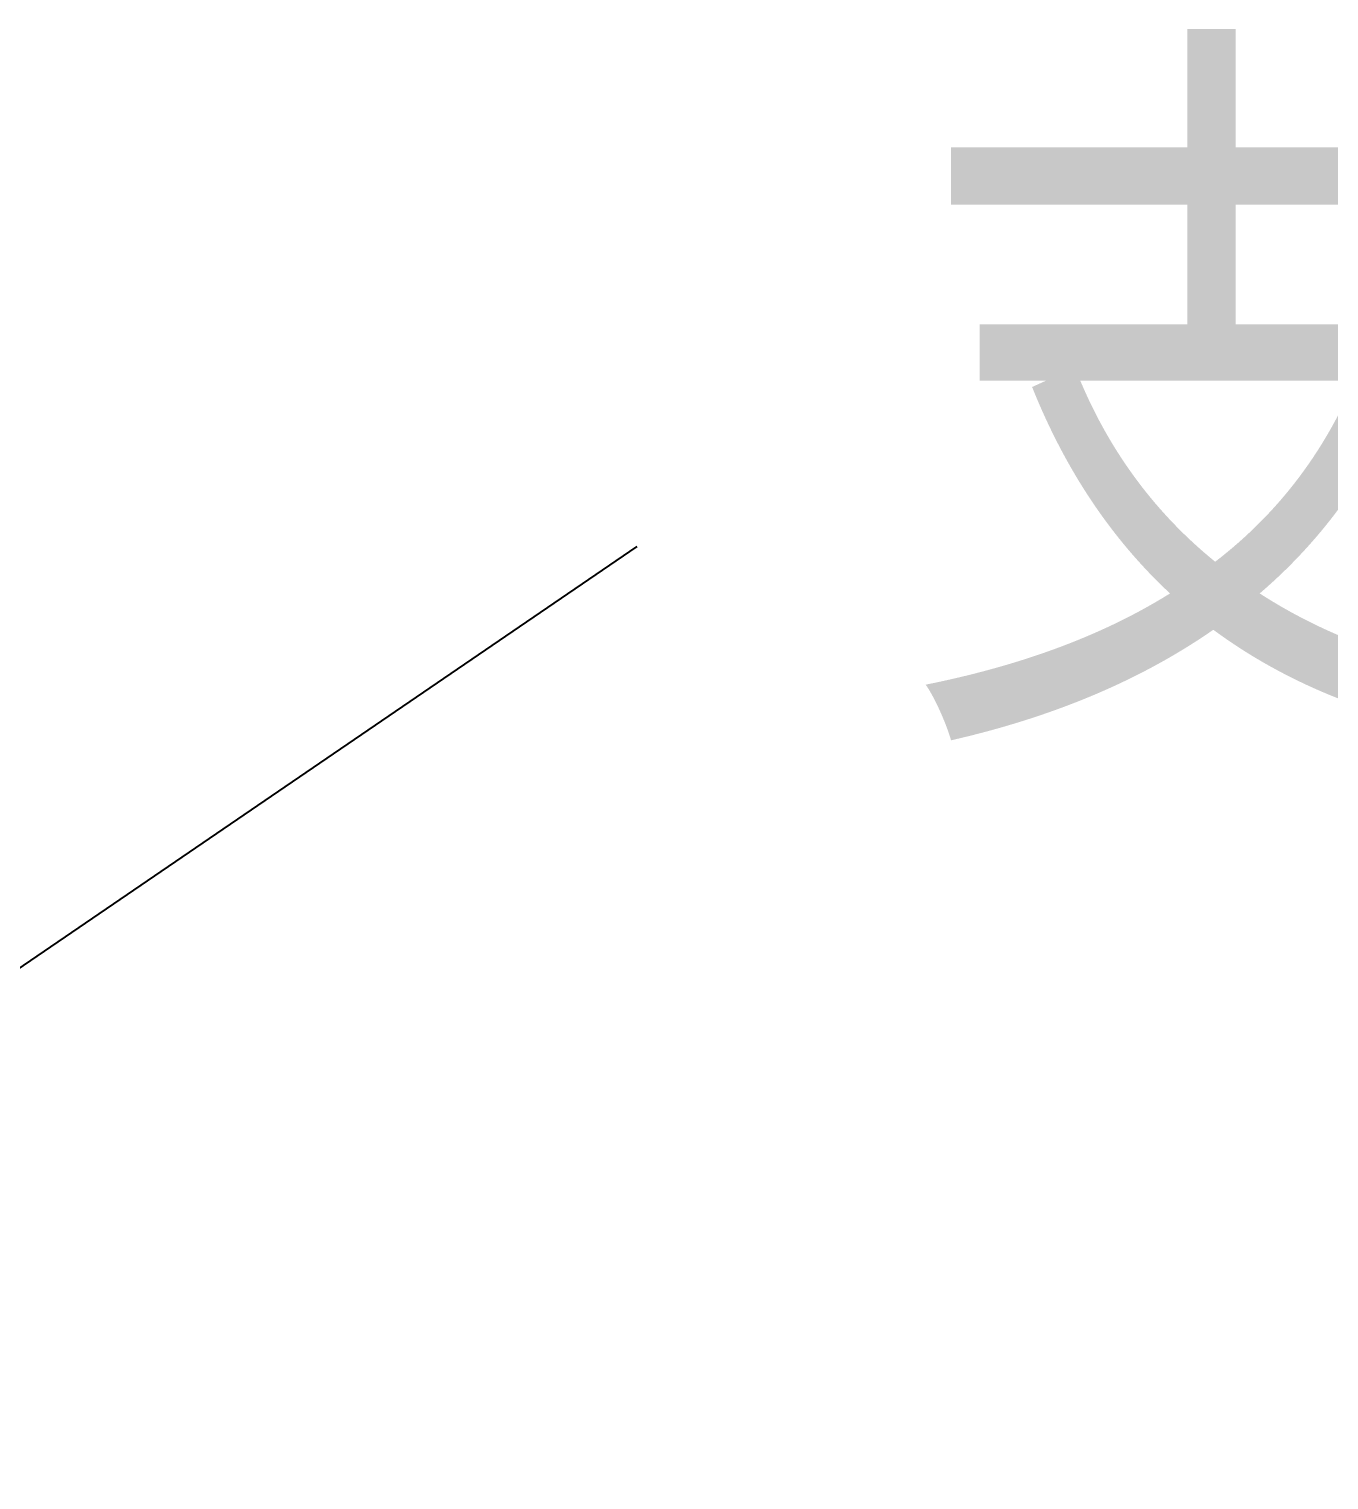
# Model space of a CAD drawing. Extents: x 69728788 to 150676229, y 20333219 to 43663798.
# Drawn here: x 75262674 to 75263249, y 20705686 to 20706328 of the extents above; entities that cross this region are included whole.
import ezdxf

# ---------------------------------------------------------------- set-up
doc = ezdxf.new("R2010")
doc.units = 0
doc.header["$LTSCALE"] = 1000
doc.header["$MEASUREMENT"] = 0
doc.layers.get('0').update_dxf_attribs({"linetype": 'CONTINUOUS'})
doc.dimstyles.get("Standard").update_dxf_attribs({"dimtxt": 0.18, "dimasz": 0.18, "dimexe": 0.18, "dimexo": 0.0625, "dimgap": 0.09, "dimtad": 0, "dimtih": 1, "dimtoh": 1, "dimdec": 4, "dimzin": 0, "dimdsep": 46, "dimtxsty": 'Standard', "dimcen": 0.09, "dimadec": 0, "dimazin": 0, "dimtfac": 1, "dimtdec": 4, "dimtofl": 0, "dimtmove": 0, "dimatfit": 3, "dimfxl": 1, "dimtolj": 1, "dimtzin": 0, "dimarcsym": 0})

# ---------------------------------------------------------------- blocks, each defined once
blk = doc.blocks.new('gfhhrryyfd')
at = {"insert": (3694115.32, -1743886.23), "char_height": 250.9056, "attachment_point": 1}
blk.add_mtext('{\\fSimSun|b0|i0|c134|p2;\\W0.8;\\C7;支撑螺杆}', dxfattribs=at)
blk.add_leader([(3693392.36, -1744491.91), (3693997.43, -1744078.66)], dimstyle='Standard', override={"dimgap": 20, "dimtad": 0})

msp = doc.modelspace()

# ---------------------------------------------------------------- block references
at = {"lineweight": -3, "xscale": 0.9999959468841553, "yscale": 0.9999959506094456, "zscale": 0.9999959495959999}
msp.add_blockref('gfhhrryyfd', (71568960.34, 22450171.07), dxfattribs=at)

doc.saveas('drawing.dxf')
